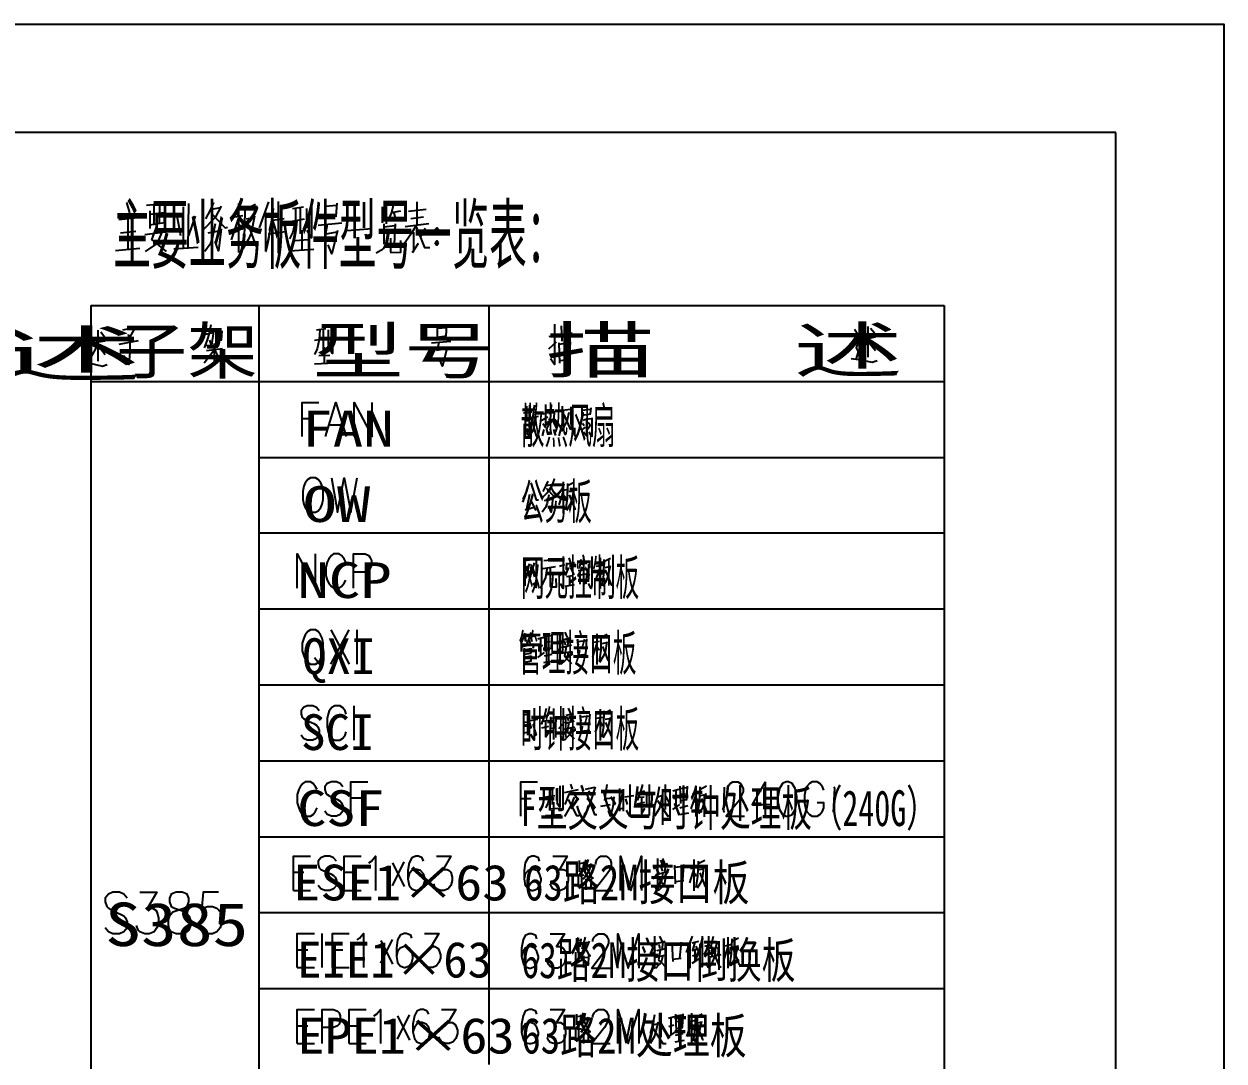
# Model space of a CAD drawing. Header units: metres. Extents: x 17 to 1264, y 17 to 859.
# Drawn here: x 893.6 to 1207.4, y 587.7 to 858.8 of the extents above; entities that cross this region are included whole.
import ezdxf

# ---------------------------------------------------------------- set-up
doc = ezdxf.new("R2010")
doc.units = ezdxf.units.M
for name, color, linetype in [('LINES', 7, 'Continuous'), ('POLYLINES', 4, 'Continuous'), ('RECTS', 7, 'Continuous'), ('TEXTS', 3, 'Continuous')]:
    doc.layers.add(name, color=color, linetype=linetype)

msp = doc.modelspace()

# ---------------------------------------------------------------- linework, layer by layer
at = {"layer": 'LINES'}
for p, q in [((1179.138, 830.448), (87.762, 830.448)), ((1179.138, 830.448), (87.762, 830.448)), ((1179.138, 45.216), (1179.138, 830.448)), ((1179.138, 45.216), (1179.138, 830.448)), ((920.442, 812.16), (921.162, 809.424)), ((925.626, 811.44), (930.954, 812.016)), ((926.49, 810), (926.49, 805.392)), ((927.642, 806.544), (927.642, 811.584)), ((929.082, 811.728), (928.938, 806.688)), ((930.378, 810.144), (930.234, 806.832)), ((935.274, 811.008), (935.274, 800.352)), ((936.57, 800.496), (936.714, 811.872)), ((942.618, 810.432), (945.066, 810.864)), ((949.674, 811.872), (949.674, 799.056)), ((951.402, 810.288), (954.138, 811.728)), ((957.594, 812.304), (955.146, 805.536)), ((960.042, 812.448), (960.042, 798.912)), ((963.786, 810.576), (966.666, 811.008)), ((965.802, 810.864), (965.802, 803.952)), ((967.53, 810.576), (967.53, 805.536)), ((972.426, 812.304), (972.426, 807.696)), ((972.426, 811.152), (975.306, 811.44)), ((975.45, 812.016), (975.162, 808.56)), ((987.258, 811.008), (987.258, 806.832)), ((988.41, 806.544), (988.41, 811.728)), ((989.706, 809.568), (992.154, 810)), ((990.282, 809.712), (990.858, 807.552)), ((994.17, 809.856), (998.778, 810.432)), ((996.33, 812.304), (996.33, 806.256)), ((918.426, 807.696), (923.322, 808.272)), ((920.874, 799.92), (920.874, 807.984)), ((926.49, 809.136), (930.378, 809.568)), ((930.378, 806.832), (926.49, 806.256)), ((933.69, 808.272), (934.554, 803.52)), ((936.714, 803.52), (938.442, 808.56)), ((949.674, 808.128), (947.802, 802.368)), ((950.826, 808.704), (948.234, 808.272)), ((949.674, 806.688), (950.826, 805.104)), ((951.834, 807.84), (953.706, 808.272)), ((956.73, 809.568), (956.73, 799.344)), ((958.602, 807.552), (961.626, 807.984)), ((962.922, 807.12), (966.954, 807.84)), ((970.554, 806.256), (976.746, 806.832)), ((975.45, 808.56), (972.426, 808.272)), ((987.69, 806.544), (987.69, 801.216)), ((990.714, 806.544), (990.426, 801.216)), ((999.498, 806.544), (993.306, 805.824)), ((994.746, 807.984), (998.058, 808.416)), ((922.89, 804.528), (918.858, 804.096)), ((925.194, 803.808), (931.818, 804.672)), ((928.362, 806.112), (926.922, 802.368)), ((929.658, 804.384), (928.362, 801.36)), ((941.754, 804.24), (945.066, 804.816)), ((957.45, 803.952), (962.058, 804.528)), ((966.234, 804.96), (966.234, 799.776)), ((975.45, 804.384), (972.138, 803.808)), ((972.858, 806.4), (972.426, 803.952)), ((978.042, 804.816), (984.666, 805.392)), ((987.69, 805.824), (990.57, 806.112)), ((988.266, 801.216), (989.13, 804.528)), ((995.466, 804.384), (995.466, 799.344)), ((998.49, 805.392), (997.338, 803.232)), ((1001.514, 804.96), (1001.514, 805.104)), ((1001.514, 804.96), (1001.514, 804.816)), ((928.218, 801.36), (925.338, 799.344)), ((926.922, 802.512), (930.81, 799.344)), ((932.826, 800.064), (939.162, 800.496)), ((964.506, 802.224), (967.962, 802.512)), ((988.266, 801.36), (987.546, 800.064)), ((995.178, 799.056), (996.762, 801.504)), ((1001.514, 801.504), (1001.514, 801.792)), ((1001.514, 801.504), (1001.514, 801.36)), ((917.562, 799.632), (923.898, 800.208)), ((963.066, 799.488), (969.402, 799.92)), ((987.546, 799.92), (985.674, 798.912)), ((911.082, 785.232), (932.538, 785.232)), ((911.082, 785.232), (911.082, 469.728)), ((932.538, 785.232), (1021.242, 785.232)), ((955.002, 785.232), (955.002, 765.36)), ((955.002, 785.232), (955.002, 469.728)), ((1015.194, 785.232), (1015.194, 765.36)), ((1021.242, 785.232), (1134.282, 785.232)), ((1134.282, 785.232), (1134.282, 469.728)), ((912.954, 778.752), (912.954, 770.688)), ((913.674, 778.32), (914.682, 777.024)), ((919.434, 778.896), (922.602, 779.472)), ((922.746, 779.616), (921.162, 776.88)), ((942.474, 780.192), (942.042, 777.888)), ((943.77, 778.752), (943.77, 775.296)), ((945.354, 778.608), (945.21, 776.16)), ((970.122, 778.896), (972.57, 779.184)), ((971.85, 779.04), (971.85, 773.568)), ((973.146, 778.896), (973.146, 774.864)), ((1001.658, 780.192), (1001.658, 776.448)), ((1001.658, 779.328), (1004.106, 779.472)), ((1004.106, 780.048), (1003.962, 777.168)), ((1034.346, 775.872), (1034.202, 779.904)), ((1035.93, 780.336), (1035.354, 775.728)), ((1110.81, 779.04), (1111.674, 777.744)), ((1114.266, 779.76), (1114.266, 771.696)), ((1114.986, 779.328), (1115.994, 778.032)), ((909.498, 778.032), (910.362, 776.736)), ((911.37, 775.44), (914.826, 776.016)), ((923.466, 776.016), (918.426, 775.008)), ((941.034, 777.744), (943.194, 778.176)), ((943.338, 775.296), (943.338, 769.68)), ((943.77, 778.032), (945.21, 778.176)), ((945.354, 776.16), (943.77, 775.872)), ((969.546, 776.16), (972.714, 776.592)), ((1000.218, 775.44), (1005.258, 775.872)), ((1004.106, 777.168), (1001.658, 776.88)), ((1002.09, 775.584), (1001.658, 773.568)), ((1032.906, 777.456), (1030.89, 777.024)), ((1030.89, 773.856), (1032.906, 775.728)), ((1033.338, 777.456), (1036.938, 778.032)), ((1036.506, 775.584), (1033.482, 775.008)), ((1033.482, 775.44), (1033.626, 770.112)), ((1034.922, 775.152), (1034.922, 771.12)), ((1036.218, 769.968), (1036.506, 775.728)), ((1109.946, 775.296), (1111.674, 775.728)), ((1114.266, 776.016), (1112.25, 772.416)), ((1112.682, 776.304), (1116.282, 777.024)), ((1114.266, 775.872), (1116.282, 773.424)), ((908.634, 774.288), (910.362, 774.72)), ((912.954, 775.008), (910.938, 771.408)), ((912.954, 774.864), (914.826, 772.416)), ((943.338, 773.568), (940.746, 770.112)), ((941.322, 773.424), (945.498, 774)), ((970.698, 772.128), (973.578, 772.272)), ((972.138, 774.288), (972.138, 770.256)), ((1004.106, 773.856), (1001.514, 773.424)), ((1033.482, 772.848), (1036.362, 773.28)), ((914.106, 769.392), (915.402, 769.824)), ((969.546, 769.968), (974.73, 770.256)), ((1033.626, 770.832), (1036.218, 771.12)), ((1115.418, 770.4), (1116.714, 770.832)), ((911.082, 765.36), (932.538, 765.36)), ((911.082, 765.36), (932.538, 765.36)), ((911.082, 765.36), (932.538, 765.36)), ((932.538, 765.36), (1021.242, 765.36)), ((932.538, 765.36), (1021.242, 765.36)), ((932.538, 765.36), (1021.242, 765.36)), ((932.538, 765.36), (1021.242, 765.36)), ((932.538, 765.36), (1021.242, 765.36)), ((932.538, 765.36), (1021.242, 765.36)), ((932.538, 765.36), (1021.242, 765.36)), ((955.002, 765.36), (955.002, 765.36)), ((955.002, 765.36), (955.002, 725.76)), ((955.002, 765.36), (955.002, 745.488)), ((1015.194, 765.36), (1015.194, 765.36)), ((1015.194, 765.36), (1015.194, 725.76)), ((1015.194, 765.36), (1015.194, 745.488)), ((1021.242, 765.36), (1134.282, 765.36)), ((1021.242, 765.36), (1134.282, 765.36)), ((1021.242, 765.36), (1134.282, 765.36)), ((1021.242, 765.36), (1134.282, 765.36)), ((1021.242, 765.36), (1134.282, 765.36)), ((1021.242, 765.36), (1134.282, 765.36)), ((1021.242, 765.36), (1134.282, 765.36)), ((1024.266, 757.152), (1026.426, 757.44)), ((1024.986, 758.88), (1024.986, 756)), ((1025.85, 759.168), (1025.706, 756)), ((1029.306, 756.864), (1030.746, 757.296)), ((1030.89, 757.008), (1032.33, 757.296)), ((1034.346, 757.872), (1036.65, 758.16)), ((1034.778, 756.72), (1036.506, 752.688)), ((1039.53, 757.872), (1041.834, 758.16)), ((1039.53, 756.576), (1041.834, 756.864)), ((1040.538, 759.168), (1040.826, 758.448)), ((1041.834, 758.448), (1041.69, 756.864)), ((966.378, 755.712), (969.114, 755.712)), ((973.434, 753.984), (976.89, 753.984)), ((1023.978, 755.712), (1026.426, 756)), ((1024.698, 755.568), (1024.698, 751.104)), ((1024.698, 754.992), (1025.706, 755.28)), ((1024.698, 753.984), (1025.418, 753.984)), ((1026.57, 756), (1028.154, 756.288)), ((1028.874, 755.136), (1030.602, 756.144)), ((1030.89, 755.712), (1031.61, 754.56)), ((1040.394, 753.408), (1039.242, 752.544)), ((1039.674, 754.416), (1040.106, 753.84)), ((1039.818, 755.28), (1040.682, 755.568)), ((1041.834, 753.984), (1040.97, 752.832)), ((1041.114, 755.568), (1042.122, 755.712)), ((1041.114, 754.704), (1041.546, 754.128)), ((1024.698, 752.832), (1025.418, 752.976)), ((1029.594, 752.832), (1029.162, 751.104)), ((1030.17, 753.12), (1030.602, 751.536)), ((1031.178, 752.976), (1031.466, 751.536)), ((1032.042, 752.832), (1032.618, 751.248)), ((955.002, 745.488), (1021.242, 745.488)), ((1021.242, 745.488), (1134.282, 745.488)), ((1030.17, 738.144), (1031.754, 738.432)), ((1034.634, 739.152), (1034.634, 730.944)), ((1035.786, 738.144), (1037.514, 739.008)), ((1025.85, 735.84), (1024.986, 731.952)), ((1029.738, 734.256), (1031.754, 734.688)), ((1034.634, 736.704), (1033.482, 733.104)), ((1035.498, 736.992), (1033.77, 736.704)), ((1034.634, 735.84), (1035.354, 734.832)), ((1036.074, 736.56), (1037.226, 736.704)), ((1024.698, 731.808), (1027.002, 732.528)), ((1026.282, 733.968), (1027.434, 731.664)), ((955.002, 725.76), (1021.242, 725.76)), ((955.002, 725.76), (955.002, 705.888)), ((1015.194, 725.76), (1015.194, 705.888)), ((1021.242, 725.76), (1134.282, 725.76)), ((1024.554, 719.28), (1024.554, 711.936)), ((1024.554, 718.56), (1027.578, 718.992)), ((1029.594, 718.56), (1032.042, 718.848)), ((1036.074, 719.28), (1036.506, 717.984)), ((1039.242, 718.848), (1038.81, 716.4)), ((1039.962, 719.568), (1039.962, 711.504)), ((1044.282, 719.28), (1044.282, 711.216)), ((1045.29, 718.272), (1047.018, 719.136)), ((1025.706, 717.696), (1024.842, 713.808)), ((1024.986, 717.12), (1025.85, 714.816)), ((1027.002, 717.984), (1025.706, 713.52)), ((1026.282, 717.12), (1027.146, 714.24)), ((1028.73, 716.4), (1032.618, 716.976)), ((1033.482, 714.384), (1035.066, 715.968)), ((1035.066, 717.408), (1033.626, 716.976)), ((1035.498, 717.984), (1035.354, 716.112)), ((1037.514, 717.984), (1035.498, 717.552)), ((1036.506, 716.688), (1037.37, 714.816)), ((1037.082, 716.544), (1037.514, 718.128)), ((1038.522, 715.968), (1041.114, 716.4)), ((1039.098, 717.552), (1040.826, 717.84)), ((1041.258, 717.552), (1041.258, 713.664)), ((1044.282, 716.832), (1042.986, 713.232)), ((1045.002, 717.264), (1043.274, 716.976)), ((1044.282, 715.968), (1044.858, 714.96)), ((1045.578, 716.688), (1046.73, 716.976)), ((1035.498, 714.384), (1037.082, 714.672)), ((1036.362, 711.936), (1036.362, 714.528)), ((1038.954, 715.392), (1038.954, 712.368)), ((1038.954, 714.816), (1040.682, 715.104)), ((1040.538, 712.368), (1040.106, 713.376)), ((1040.826, 715.392), (1040.538, 712.512)), ((1037.514, 712.224), (1035.066, 711.792)), ((955.002, 705.888), (1021.242, 705.888)), ((955.002, 705.888), (955.002, 686.016)), ((1015.194, 705.888), (1015.194, 686.016)), ((1015.194, 705.888), (1015.194, 686.016)), ((1021.242, 705.888), (1134.282, 705.888)), ((973.866, 691.488), (978.618, 700.416)), ((973.866, 700.416), (978.618, 691.488)), ((980.778, 691.488), (980.778, 700.416)), ((1035.066, 699.84), (1035.642, 698.4)), ((1024.698, 699.552), (1023.546, 696.816)), ((1024.266, 698.544), (1025.562, 698.832)), ((1024.842, 697.248), (1024.554, 698.544)), ((1025.13, 697.392), (1025.274, 696.384)), ((1026.138, 699.696), (1025.274, 697.104)), ((1025.85, 698.544), (1027.002, 698.832)), ((1026.138, 698.544), (1026.426, 697.392)), ((1027.002, 696.816), (1026.714, 695.664)), ((1028.01, 698.112), (1029.45, 698.544)), ((1028.73, 693.792), (1028.73, 698.256)), ((1029.738, 699.12), (1029.882, 694.8)), ((1029.882, 698.688), (1031.466, 698.976)), ((1030.17, 697.248), (1031.178, 697.392)), ((1030.746, 698.832), (1030.746, 692.208)), ((1031.61, 699.264), (1031.466, 695.664)), ((1034.202, 697.536), (1032.762, 697.104)), ((1034.49, 697.824), (1036.65, 698.4)), ((1035.21, 696.384), (1034.922, 697.536)), ((1035.93, 698.256), (1035.786, 696.096)), ((1038.378, 697.968), (1038.522, 693.072)), ((1038.378, 697.392), (1040.682, 697.68)), ((1038.378, 697.392), (1040.682, 697.68)), ((1040.538, 694.08), (1040.826, 698.112)), ((1043.418, 696.96), (1042.266, 693.36)), ((1044.138, 697.392), (1042.554, 697.104)), ((1043.418, 699.408), (1043.418, 691.344)), ((1044.426, 698.4), (1046.154, 699.264)), ((1044.714, 696.816), (1046.01, 697.104)), ((1023.834, 696.672), (1023.69, 694.8)), ((1023.834, 696.096), (1026.858, 696.672)), ((1024.41, 695.664), (1024.41, 691.344)), ((1024.41, 695.232), (1026.282, 695.52)), ((1024.41, 694.08), (1026.282, 694.368)), ((1026.282, 695.664), (1026.138, 694.368)), ((1026.282, 693.648), (1026.138, 692.208)), ((1028.01, 693.216), (1029.738, 694.512)), ((1028.154, 695.952), (1029.306, 696.384)), ((1029.738, 693.648), (1031.754, 694.08)), ((1029.882, 695.376), (1031.61, 695.664)), ((1032.762, 694.512), (1034.202, 696.096)), ((1034.058, 694.368), (1036.938, 694.8)), ((1036.794, 696.384), (1034.49, 695.808)), ((1035.354, 695.952), (1034.922, 693.504)), ((1035.93, 694.656), (1035.642, 692.928)), ((1038.522, 693.792), (1040.682, 694.08)), ((1043.418, 696.096), (1044.138, 695.088)), ((969.546, 693.216), (971.562, 690.624)), ((1026.282, 693.504), (1024.41, 693.216)), ((1026.282, 692.208), (1024.41, 691.92)), ((1029.594, 691.92), (1032.042, 692.352)), ((1035.498, 692.928), (1034.922, 693.504)), ((1035.498, 692.928), (1036.794, 691.632)), ((955.002, 686.016), (1021.242, 686.016)), ((955.002, 686.016), (1021.242, 686.016)), ((955.002, 686.016), (955.002, 666.144)), ((1015.194, 686.016), (1015.194, 666.144)), ((1021.242, 686.016), (1134.282, 686.016)), ((1021.242, 686.016), (1134.282, 686.016)), ((979.914, 671.616), (979.914, 680.544)), ((1024.266, 678.816), (1024.266, 672.912)), ((1024.266, 678.24), (1025.274, 678.384)), ((1025.274, 678.672), (1025.274, 672.912)), ((1029.738, 677.952), (1030.89, 678.24)), ((1032.042, 679.824), (1032.042, 671.76)), ((1035.354, 678.096), (1037.37, 678.528)), ((1035.93, 679.968), (1036.506, 678.528)), ((1036.794, 678.384), (1036.506, 676.368)), ((1039.098, 678.24), (1039.242, 673.344)), ((1039.098, 677.664), (1041.546, 677.952)), ((1039.242, 677.664), (1041.546, 677.952)), ((1041.258, 674.208), (1041.69, 678.384)), ((1044.282, 679.68), (1044.282, 671.472)), ((1045.29, 678.528), (1047.018, 679.536)), ((1024.266, 676.224), (1024.986, 676.368)), ((1025.562, 676.656), (1028.01, 677.088)), ((1025.85, 676.08), (1026.282, 674.64)), ((1029.018, 674.784), (1030.89, 675.216)), ((1029.306, 676.512), (1030.746, 676.8)), ((1030.026, 676.656), (1030.026, 672.336)), ((1031.322, 677.664), (1031.322, 674.352)), ((1032.906, 677.52), (1031.322, 677.088)), ((1031.322, 674.64), (1032.906, 674.928)), ((1032.618, 674.928), (1032.906, 677.808)), ((1033.482, 674.64), (1035.066, 676.368)), ((1035.066, 677.808), (1033.626, 677.232)), ((1034.922, 674.496), (1037.658, 675.072)), ((1037.514, 676.512), (1035.21, 675.936)), ((1036.074, 676.224), (1035.642, 673.632)), ((1036.074, 676.656), (1035.786, 677.808)), ((1036.794, 674.928), (1036.362, 673.056)), ((1044.282, 677.232), (1042.986, 673.632)), ((1045.002, 677.52), (1043.274, 677.232)), ((1044.282, 676.368), (1044.858, 675.36)), ((1045.578, 677.088), (1046.73, 677.232)), ((1024.266, 673.488), (1025.274, 673.632)), ((1030.026, 672.336), (1030.89, 673.632)), ((1036.362, 673.2), (1035.642, 673.632)), ((1036.362, 673.2), (1037.514, 671.904)), ((1039.242, 673.92), (1041.546, 674.208)), ((955.002, 666.144), (1021.242, 666.144)), ((955.002, 666.144), (955.002, 646.272)), ((1015.194, 666.144), (1015.194, 646.272)), ((1021.242, 666.144), (1134.282, 666.144)), ((1030.458, 658.944), (1032.33, 659.232)), ((1031.754, 659.088), (1031.754, 654.768)), ((1036.506, 660.096), (1036.938, 658.8)), ((1042.842, 659.232), (1040.394, 658.656)), ((1046.01, 659.952), (1045.434, 655.776)), ((1057.098, 659.952), (1057.098, 651.888)), ((1061.274, 659.952), (1061.274, 653.472)), ((1065.162, 659.52), (1065.306, 655.056)), ((1065.162, 658.944), (1066.89, 659.232)), ((1066.026, 659.088), (1066.026, 652.608)), ((1067.034, 659.52), (1066.89, 656.064)), ((1069.338, 659.664), (1069.338, 651.6)), ((1070.346, 658.656), (1072.074, 659.664)), ((1087.482, 660.672), (1087.482, 651.744)), ((979.05, 656.496), (981.786, 656.496)), ((1023.546, 656.352), (1026.282, 656.352)), ((1030.026, 656.784), (1032.474, 657.072)), ((1032.906, 658.944), (1032.906, 655.776)), ((1034.922, 657.936), (1038.666, 658.656)), ((1036.218, 657.648), (1035.066, 654.768)), ((1037.37, 657.648), (1038.522, 655.92)), ((1041.258, 658.368), (1041.978, 657.072)), ((1045.578, 656.352), (1047.882, 656.496)), ((1045.866, 658.08), (1048.17, 658.512)), ((1049.322, 658.944), (1049.322, 653.04)), ((1049.322, 658.368), (1050.33, 658.512)), ((1049.322, 656.352), (1050.042, 656.496)), ((1050.33, 658.8), (1050.33, 653.04)), ((1050.762, 656.784), (1053.066, 657.072)), ((1050.906, 656.208), (1051.338, 654.768)), ((1054.362, 656.64), (1055.802, 656.784)), ((1054.794, 658.08), (1055.946, 658.368)), ((1055.082, 656.784), (1055.082, 652.464)), ((1056.378, 657.792), (1056.378, 654.48)), ((1057.962, 657.648), (1056.378, 657.216)), ((1057.818, 655.056), (1057.962, 657.936)), ((1059.258, 656.784), (1060.41, 657.072)), ((1061.418, 656.928), (1062.426, 655.056)), ((1063.29, 658.368), (1064.874, 658.8)), ((1063.434, 656.352), (1064.73, 656.64)), ((1064.154, 654.048), (1064.154, 658.656)), ((1065.306, 655.776), (1067.034, 656.064)), ((1065.45, 657.504), (1066.602, 657.648)), ((1069.338, 657.36), (1068.042, 653.616)), ((1070.058, 657.648), (1068.33, 657.36)), ((1069.338, 656.496), (1069.914, 655.488)), ((1070.634, 657.072), (1071.786, 657.36)), ((1031.034, 653.616), (1033.194, 653.76)), ((1032.042, 655.344), (1032.042, 652.032)), ((1044.426, 654.336), (1047.018, 654.768)), ((1049.322, 653.616), (1050.33, 653.76)), ((1054.074, 654.912), (1055.946, 655.344)), ((1055.082, 652.32), (1055.946, 653.76)), ((1056.378, 654.768), (1057.962, 655.056)), ((1059.69, 653.616), (1058.538, 651.744)), ((1063.29, 653.472), (1065.162, 654.768)), ((1065.162, 653.904), (1067.178, 654.48)), ((1030.026, 651.888), (1034.058, 652.176)), ((1065.018, 652.176), (1067.466, 652.608)), ((955.002, 646.272), (1021.242, 646.272)), ((955.002, 646.272), (1021.242, 646.272)), ((955.002, 646.272), (955.002, 626.544)), ((1015.194, 646.272), (1015.194, 626.544)), ((1021.242, 646.272), (1134.282, 646.272)), ((1021.242, 646.272), (1134.282, 646.272)), ((1041.114, 640.368), (1040.106, 637.2)), ((1060.554, 640.656), (1061.13, 639.36)), ((1068.762, 640.368), (1068.762, 632.16)), ((1069.914, 639.36), (1071.642, 640.224)), ((989.994, 633.456), (993.018, 639.792)), ((989.994, 639.504), (993.018, 633.312)), ((1038.81, 640.08), (1038.81, 637.2)), ((1038.81, 639.36), (1039.818, 639.504)), ((1039.962, 638.064), (1038.81, 637.92)), ((1039.386, 637.92), (1039.386, 633.888)), ((1039.962, 639.792), (1039.818, 638.064)), ((1041.258, 637.2), (1039.818, 635.184)), ((1040.682, 638.784), (1041.834, 639.072)), ((1041.978, 639.36), (1041.258, 637.2)), ((1059.546, 638.496), (1058.25, 637.92)), ((1059.834, 638.784), (1061.994, 639.36)), ((1062.138, 637.2), (1059.834, 636.624)), ((1060.698, 637.344), (1060.266, 638.496)), ((1061.418, 639.072), (1061.13, 637.056)), ((1063.722, 638.928), (1063.866, 634.032)), ((1063.722, 638.352), (1066.17, 638.64)), ((1063.866, 638.352), (1066.17, 638.64)), ((1065.882, 634.896), (1066.17, 639.072)), ((1068.762, 637.92), (1067.61, 634.32)), ((1069.626, 638.208), (1067.898, 637.92)), ((1070.202, 637.776), (1071.354, 637.92)), ((964.074, 637.056), (966.81, 637.056)), ((977.322, 637.056), (980.058, 637.056)), ((1038.378, 633.312), (1040.106, 634.32)), ((1038.666, 633.456), (1038.666, 636.48)), ((1039.386, 636.192), (1040.106, 636.336)), ((1040.538, 635.328), (1040.538, 632.448)), ((1040.538, 635.04), (1041.834, 635.184)), ((1041.978, 635.328), (1041.834, 633.024)), ((1058.106, 635.328), (1059.546, 637.056)), ((1059.546, 635.184), (1062.282, 635.76)), ((1060.698, 636.912), (1060.266, 634.32)), ((1060.986, 633.888), (1060.266, 634.32)), ((1061.418, 635.616), (1060.986, 633.744)), ((1063.866, 634.608), (1066.17, 634.896)), ((1068.762, 637.056), (1069.482, 636.048)), ((964.074, 632.304), (968.538, 632.304)), ((977.322, 632.304), (981.786, 632.304)), ((1041.978, 633.024), (1040.538, 632.88)), ((1060.986, 633.888), (1062.138, 632.592)), ((955.002, 626.544), (1021.242, 626.544)), ((955.002, 626.544), (955.002, 606.672)), ((1015.194, 626.544), (1015.194, 606.672)), ((1021.242, 626.544), (1134.282, 626.544)), ((971.562, 612.144), (971.562, 621.072)), ((986.97, 613.296), (989.994, 619.488)), ((986.97, 619.2), (989.994, 613.008)), ((1038.09, 619.776), (1038.09, 617.04)), ((1038.09, 619.056), (1039.242, 619.344)), ((1039.242, 619.632), (1039.098, 617.76)), ((1040.394, 620.064), (1039.53, 616.896)), ((1039.962, 618.624), (1041.114, 618.768)), ((1041.402, 619.056), (1040.538, 616.896)), ((1059.258, 618.48), (1061.274, 619.056)), ((1059.834, 620.352), (1060.41, 619.056)), ((1060.698, 618.768), (1060.41, 616.752)), ((1063.002, 618.624), (1063.29, 613.728)), ((1063.002, 618.048), (1065.45, 618.336)), ((1063.146, 618.048), (1065.45, 618.336)), ((1065.162, 614.592), (1065.594, 618.768)), ((1068.33, 620.352), (1066.746, 616.032)), ((1067.754, 618.624), (1067.754, 612)), ((1068.33, 618.624), (1070.058, 619.056)), ((1070.346, 618.336), (1070.346, 614.88)), ((1073.802, 620.208), (1073.082, 616.896)), ((1073.514, 618.624), (1074.954, 618.912)), ((1074.954, 619.056), (1074.378, 617.184)), ((1077.69, 620.064), (1077.69, 612)), ((1078.698, 619.056), (1080.426, 619.92)), ((965.082, 616.752), (967.818, 616.752)), ((974.298, 616.752), (977.034, 616.752)), ((1037.946, 613.152), (1037.946, 616.176)), ((1039.242, 617.76), (1038.09, 617.616)), ((1038.666, 617.76), (1038.666, 613.584)), ((1038.666, 615.888), (1039.53, 616.032)), ((1040.538, 617.04), (1039.242, 614.88)), ((1039.962, 615.168), (1039.962, 612.144)), ((1041.258, 615.168), (1041.114, 612.72)), ((1057.386, 615.168), (1058.97, 616.752)), ((1058.97, 618.192), (1057.53, 617.76)), ((1058.826, 614.88), (1061.562, 615.456)), ((1061.418, 617.04), (1059.114, 616.464)), ((1059.978, 616.608), (1059.546, 614.16)), ((1059.978, 617.04), (1059.69, 618.192)), ((1060.698, 615.312), (1060.266, 613.584)), ((1068.474, 615.168), (1069.626, 615.6)), ((1069.05, 616.752), (1069.05, 613.872)), ((1069.338, 617.76), (1069.77, 616.608)), ((1071.642, 617.76), (1073.082, 618.048)), ((1073.082, 616.608), (1071.642, 614.88)), ((1075.818, 615.456), (1072.938, 614.88)), ((1075.242, 617.328), (1073.514, 617.04)), ((1073.514, 617.184), (1073.514, 615.024)), ((1075.242, 617.616), (1075.098, 615.312)), ((1077.69, 617.616), (1076.538, 614.016)), ((1078.41, 618.048), (1076.826, 617.76)), ((1077.69, 616.752), (1078.266, 615.744)), ((1078.986, 617.472), (1080.138, 617.76)), ((965.082, 612.144), (969.546, 612.144)), ((974.298, 612.144), (978.618, 612.144)), ((1037.658, 613.008), (1039.53, 614.16)), ((1039.962, 614.736), (1041.114, 614.88)), ((1041.258, 612.72), (1039.962, 612.576)), ((1060.266, 613.584), (1059.546, 614.16)), ((1060.266, 613.584), (1061.418, 612.288)), ((1063.29, 614.304), (1065.45, 614.592)), ((1068.33, 613.296), (1070.058, 614.448)), ((955.002, 606.672), (1021.242, 606.672)), ((955.002, 606.672), (1021.242, 606.672)), ((955.002, 606.672), (955.002, 586.8)), ((1015.194, 606.672), (1015.194, 586.8)), ((1021.242, 606.672), (1134.282, 606.672)), ((1021.242, 606.672), (1134.282, 606.672)), ((991.29, 593.424), (994.458, 599.76)), ((991.29, 599.472), (994.458, 593.136)), ((1038.09, 599.904), (1038.09, 597.168)), ((1038.09, 599.328), (1039.242, 599.472)), ((1039.242, 599.76), (1039.098, 598.032)), ((1040.394, 600.192), (1039.53, 597.024)), ((1060.122, 600.336), (1060.122, 594)), ((1064.01, 599.904), (1064.154, 595.584)), ((1064.01, 599.472), (1065.738, 599.76)), ((1064.874, 599.616), (1064.874, 592.992)), ((1065.882, 600.048), (1065.738, 596.448)), ((1068.186, 600.192), (1068.186, 592.128)), ((1069.194, 599.184), (1070.922, 600.048)), ((965.082, 596.88), (967.818, 596.88)), ((978.618, 596.88), (981.354, 596.88)), ((1037.946, 593.28), (1037.946, 596.448)), ((1039.242, 598.032), (1038.09, 597.744)), ((1038.666, 597.888), (1038.666, 593.856)), ((1040.538, 597.168), (1039.242, 595.152)), ((1039.962, 598.752), (1041.114, 599.04)), ((1041.402, 599.184), (1040.538, 597.024)), ((1058.106, 597.168), (1059.258, 597.456)), ((1060.266, 597.456), (1061.274, 595.584)), ((1062.138, 598.896), (1063.722, 599.328)), ((1062.282, 596.736), (1063.578, 597.168)), ((1062.858, 594.576), (1062.858, 599.04)), ((1064.154, 596.16), (1065.882, 596.448)), ((1064.298, 598.032), (1065.45, 598.176)), ((1068.186, 597.744), (1066.89, 594.144)), ((1068.906, 598.176), (1067.178, 597.888)), ((1068.186, 596.88), (1068.762, 595.872)), ((1069.482, 597.6), (1070.634, 597.888)), ((1037.658, 593.136), (1039.53, 594.288)), ((1038.666, 596.016), (1039.53, 596.16)), ((1039.962, 595.296), (1039.962, 592.272)), ((1039.962, 594.864), (1041.114, 595.152)), ((1041.258, 595.296), (1041.114, 592.992)), ((1058.394, 594), (1057.386, 592.272)), ((1062.138, 594), (1064.01, 595.296)), ((1063.866, 592.704), (1066.314, 593.136)), ((1064.01, 594.432), (1066.026, 594.864)), ((965.082, 592.272), (969.546, 592.272)), ((978.618, 592.272), (983.082, 592.272)), ((1041.258, 592.992), (1039.962, 592.704))]:
    msp.add_line(p, q, dxfattribs=at)
at = {"layer": 'POLYLINES'}
for points in [[(945.21, 811.152), (943.626, 808.272), (940.314, 804.816)], [(943.194, 812.16), (942.33, 810.144), (941.034, 807.84)], [(951.402, 811.296), (951.258, 804.96), (950.538, 800.352)], [(958.746, 810.576), (958.458, 807.552), (957.738, 804.816)], [(964.65, 810.576), (964.65, 807.552), (963.93, 804.384), (963.066, 802.656)], [(968.826, 811.872), (968.826, 802.944), (967.674, 804.816)], [(990.282, 811.728), (989.706, 809.568), (988.842, 807.552)], [(943.626, 806.544), (942.906, 803.088), (942.33, 801.216), (940.89, 799.344)], [(942.618, 809.28), (946.218, 805.536), (946.794, 805.68)], [(953.85, 808.56), (952.986, 804.096), (952.266, 802.368), (950.826, 800.064)], [(952.122, 806.544), (954.282, 800.784), (954.714, 800.784)], [(945.21, 805.248), (944.49, 799.488), (943.626, 801.936)], [(975.594, 804.816), (974.154, 798.768), (973.146, 801.072)], [(996.186, 806.112), (994.89, 803.952), (992.874, 801.072)], [(996.186, 805.824), (998.346, 800.352), (999.786, 800.352)], [(1002.022, 804.97), (1001.55, 805.561), (1001.078, 804.97)], [(1001.078, 804.97), (1001.55, 804.38), (1002.022, 804.97)], [(1001.904, 804.97), (1001.55, 805.413), (1001.196, 804.97)], [(1001.196, 804.97), (1001.55, 804.527), (1001.904, 804.97)], [(1001.786, 804.97), (1001.55, 805.265), (1001.314, 804.97)], [(1001.314, 804.97), (1001.55, 804.675), (1001.786, 804.97)], [(989.418, 802.8), (989.418, 799.488), (989.562, 799.056), (992.154, 799.2), (992.154, 802.224)], [(1002.022, 801.575), (1001.55, 802.165), (1001.078, 801.575)], [(1001.078, 801.575), (1001.55, 800.984), (1002.022, 801.575)], [(1001.904, 801.575), (1001.55, 802.017), (1001.196, 801.575)], [(1001.196, 801.575), (1001.55, 801.132), (1001.904, 801.575)], [(1001.786, 801.575), (1001.55, 801.87), (1001.314, 801.575)], [(1001.314, 801.575), (1001.55, 801.279), (1001.786, 801.575)], [(943.194, 778.464), (942.618, 774.864), (942.186, 776.16)], [(970.986, 778.896), (970.842, 776.304), (970.266, 773.856), (969.546, 772.416)], [(974.298, 779.904), (974.298, 772.704), (973.29, 774.288)], [(1032.33, 780.336), (1032.33, 769.824), (1031.322, 771.264)], [(920.874, 777.744), (921.306, 775.584), (921.306, 772.992), (921.018, 769.824), (919.722, 772.128)], [(942.042, 777.888), (941.466, 776.016), (940.746, 774.144)], [(1111.818, 776.016), (1111.242, 774.144), (1111.674, 773.28), (1111.674, 772.848), (1111.242, 771.408)], [(910.506, 775.008), (909.93, 773.136), (910.218, 772.272), (910.218, 771.84), (909.93, 770.4)], [(943.482, 773.568), (945.066, 770.4), (945.786, 770.4)], [(1004.25, 774.288), (1003.098, 769.392), (1002.234, 771.264)], [(908.634, 770.4), (910.506, 770.256), (914.106, 769.392)], [(1109.946, 771.408), (1111.818, 771.12), (1115.418, 770.4)], [(966.378, 750.96), (966.378, 759.888), (970.698, 759.888)], [(972.426, 750.96), (975.162, 759.888), (977.898, 750.96)], [(979.914, 750.96), (979.914, 759.888), (984.666, 750.96), (984.666, 759.888)], [(1027.002, 759.168), (1026.858, 757.296), (1026.426, 754.992), (1025.994, 753.84)], [(1030.026, 759.312), (1030.026, 753.984), (1029.882, 753.408), (1029.306, 754.272)], [(1031.466, 759.312), (1031.322, 756.288), (1031.034, 754.56), (1030.314, 753.12)], [(1032.33, 757.584), (1032.186, 756.288), (1032.186, 754.56)], [(1034.346, 758.88), (1034.346, 754.416), (1034.058, 753.408), (1033.482, 751.104)], [(1034.202, 752.256), (1035.642, 754.992), (1036.218, 757.296)], [(1036.65, 758.736), (1036.65, 754.416), (1036.938, 752.688), (1037.658, 751.104), (1037.658, 753.264)], [(1039.53, 758.448), (1039.53, 756.144), (1039.098, 753.984), (1038.378, 751.392)], [(1025.706, 755.424), (1025.706, 750.96), (1025.13, 751.824)], [(1027.434, 756.144), (1027.146, 753.984), (1026.57, 752.256), (1025.85, 751.104)], [(1026.426, 754.992), (1027.578, 751.104), (1028.154, 751.104)], [(1032.186, 754.56), (1032.762, 753.264), (1032.762, 754.848)], [(1040.682, 755.712), (1040.682, 751.104), (1039.962, 752.112)], [(1042.122, 755.856), (1042.122, 750.96), (1041.402, 752.112)], [(968.538, 740.16), (967.818, 739.728), (967.098, 738.864), (966.81, 738), (966.522, 736.704), (966.522, 734.544), (966.81, 733.248), (967.098, 732.384), (967.818, 731.52), (968.538, 731.232), (969.834, 731.232), (970.554, 731.52), (971.274, 732.384), (971.562, 733.248), (971.85, 734.544), (971.85, 736.704), (971.562, 738), (971.274, 738.864), (970.554, 739.728), (969.834, 740.16), (968.538, 740.16)], [(974.01, 740.16), (975.594, 731.232), (977.322, 740.16), (979.05, 731.232), (980.778, 740.16)], [(1025.274, 737.856), (1024.554, 735.408), (1023.978, 733.824)], [(1026.138, 738.864), (1027.578, 734.4), (1028.154, 734.4)], [(1031.898, 738.576), (1030.89, 736.704), (1028.874, 734.688)], [(1030.602, 739.296), (1030.026, 738), (1029.306, 736.56)], [(1035.786, 738.72), (1035.642, 734.688), (1035.21, 731.808)], [(1030.89, 735.696), (1030.458, 733.536), (1030.026, 732.384), (1029.162, 731.232)], [(1030.17, 737.424), (1032.474, 735.12), (1032.906, 735.264)], [(1031.898, 734.976), (1031.466, 731.232), (1030.89, 732.816)], [(1037.37, 736.992), (1036.794, 734.112), (1036.362, 733.104), (1035.498, 731.664)], [(1036.218, 735.696), (1037.658, 732.096), (1037.946, 732.096)], [(965.082, 711.36), (965.082, 720.288), (969.834, 711.36), (969.834, 720.288)], [(977.754, 718.128), (977.322, 718.992), (976.602, 719.856), (976.026, 720.288), (974.586, 720.288), (974.01, 719.856), (973.29, 718.992), (972.858, 718.128), (972.57, 716.832), (972.57, 714.672), (972.858, 713.376), (973.29, 712.656), (974.01, 711.792), (974.586, 711.36), (976.026, 711.36), (976.602, 711.792), (977.322, 712.656), (977.754, 713.376)], [(979.77, 711.36), (979.77, 720.288), (982.794, 720.288), (983.802, 719.856), (984.09, 719.424), (984.522, 718.56), (984.522, 717.264), (984.09, 716.4), (983.802, 715.968), (982.794, 715.536), (979.77, 715.536)], [(1027.578, 719.28), (1027.578, 711.504), (1026.858, 712.656)], [(1034.634, 719.568), (1034.634, 711.216), (1033.914, 712.512)], [(1042.122, 719.568), (1042.122, 712.08), (1041.978, 711.216), (1041.258, 712.512)], [(1045.29, 718.848), (1045.146, 714.816), (1044.714, 711.936)], [(1030.314, 716.4), (1030.026, 714.096), (1028.586, 711.216)], [(1031.178, 716.688), (1031.178, 711.936), (1031.322, 711.648), (1032.906, 711.648), (1032.762, 713.808)], [(1035.21, 714.672), (1035.93, 716.256), (1036.074, 716.688)], [(1046.874, 717.12), (1046.298, 714.384), (1045.866, 713.232), (1045.002, 711.792)], [(1045.722, 715.968), (1047.162, 712.224), (1047.45, 712.224)], [(968.538, 700.416), (967.818, 699.984), (967.098, 699.12), (966.81, 698.256), (966.378, 696.96), (966.378, 694.944), (966.81, 693.648), (967.098, 692.784), (967.818, 691.92), (968.538, 691.488), (969.834, 691.488), (970.554, 691.92), (971.13, 692.784), (971.562, 693.648), (971.85, 694.944), (971.85, 696.96), (971.562, 698.256), (971.13, 699.12), (970.554, 699.984), (969.834, 700.416), (968.538, 700.416)], [(1033.77, 699.696), (1033.77, 691.488), (1033.194, 692.64)], [(1044.426, 698.976), (1044.426, 695.088), (1043.994, 692.208)], [(1046.01, 697.248), (1045.578, 694.512), (1045.002, 693.36), (1044.138, 691.92)], [(1044.858, 696.096), (1046.298, 692.496), (1046.586, 692.496)], [(1034.058, 691.488), (1035.066, 692.352), (1035.642, 692.928)], [(970.842, 679.248), (970.122, 680.112), (969.114, 680.544), (967.674, 680.544), (966.666, 680.112), (966.09, 679.248), (966.09, 678.384), (966.378, 677.52), (966.666, 677.232), (967.386, 676.8), (969.402, 675.936), (970.122, 675.504), (970.41, 675.072), (970.842, 674.208), (970.842, 672.912), (970.122, 672.048), (969.114, 671.616), (967.674, 671.616), (966.666, 672.048), (966.09, 672.912)], [(977.898, 678.384), (977.61, 679.248), (976.89, 680.112), (976.17, 680.544), (974.874, 680.544), (974.154, 680.112), (973.434, 679.248), (973.146, 678.384), (972.858, 677.232), (972.858, 675.072), (973.146, 673.776), (973.434, 672.912), (974.154, 672.048), (974.874, 671.616), (976.17, 671.616), (976.89, 672.048), (977.61, 672.912), (977.898, 673.776)], [(1027.002, 679.968), (1027.002, 671.616), (1026.138, 673.056)], [(1030.17, 679.824), (1029.738, 677.952), (1028.874, 675.648)], [(1034.634, 679.968), (1034.634, 671.616), (1033.914, 672.768)], [(1045.29, 679.248), (1045.146, 675.216), (1044.714, 672.336)], [(1046.874, 677.52), (1046.298, 674.64), (1045.866, 673.632), (1045.002, 672.192)], [(1045.722, 676.224), (1047.162, 672.624), (1047.45, 672.624)], [(1034.922, 671.616), (1035.93, 672.624), (1036.362, 673.056)], [(970.266, 658.656), (969.834, 659.376), (969.258, 660.24), (968.538, 660.672), (967.098, 660.672), (966.522, 660.24), (965.802, 659.376), (965.514, 658.656), (965.082, 657.36), (965.082, 655.2), (965.514, 653.904), (965.802, 653.04), (966.522, 652.176), (967.098, 651.744), (968.538, 651.744), (969.258, 652.176), (969.834, 653.04), (970.266, 653.904)], [(977.034, 659.376), (976.314, 660.24), (975.306, 660.672), (974.01, 660.672), (972.858, 660.24), (972.282, 659.376), (972.282, 658.656), (972.57, 657.792), (972.858, 657.36), (973.578, 656.928), (975.594, 656.064), (976.314, 655.632), (976.602, 655.2), (977.034, 654.336), (977.034, 653.04), (976.314, 652.176), (975.306, 651.744), (974.01, 651.744), (972.858, 652.176), (972.282, 653.04)], [(979.05, 651.744), (979.05, 660.672), (983.514, 660.672)], [(1023.546, 651.744), (1023.546, 660.672), (1027.866, 660.672)], [(1033.77, 659.664), (1033.77, 654.048), (1033.05, 655.2)], [(1042.986, 659.376), (1041.69, 655.2), (1040.826, 653.04), (1040.106, 652.032)], [(1052.058, 659.952), (1052.058, 651.744), (1051.194, 653.184)], [(1055.37, 659.952), (1054.794, 658.08), (1053.93, 655.776)], [(1059.69, 659.376), (1059.258, 656.928), (1058.538, 654.48)], [(1070.346, 659.376), (1070.202, 655.344), (1069.77, 652.464)], [(1076.736, 659.265), (1076.518, 653.108), (1076.81, 652.754)], [(1077.546, 658.512), (1077.546, 658.944), (1077.978, 659.808), (1078.266, 660.24), (1078.986, 660.672), (1080.282, 660.672), (1081.002, 660.24), (1081.29, 659.808), (1081.722, 658.944), (1081.722, 658.08), (1081.29, 657.216), (1080.714, 655.92), (1077.258, 651.744), (1082.01, 651.744)], [(1087.482, 660.672), (1084.026, 654.768), (1089.21, 654.768)], [(1092.954, 660.672), (1091.946, 660.24), (1091.226, 658.944), (1090.794, 656.784), (1090.794, 655.488), (1091.226, 653.472), (1091.946, 652.176), (1092.954, 651.744), (1093.53, 651.744), (1094.538, 652.176), (1095.258, 653.472), (1095.69, 655.488), (1095.69, 656.784), (1095.258, 658.944), (1094.538, 660.24), (1093.53, 660.672), (1092.954, 660.672)], [(1102.746, 658.512), (1102.458, 659.376), (1101.738, 660.24), (1101.018, 660.672), (1099.722, 660.672), (1099.002, 660.24), (1098.282, 659.376), (1097.994, 658.512), (1097.706, 657.216), (1097.706, 655.2), (1097.994, 653.904), (1098.282, 653.04), (1099.002, 652.176), (1099.722, 651.744), (1101.018, 651.744), (1101.738, 652.176), (1102.458, 653.04), (1102.746, 653.904), (1102.746, 655.2), (1101.018, 655.2)], [(1105.33, 652.754), (1105.688, 658.901), (1105.405, 659.265)], [(1031.178, 658.944), (1031.034, 656.928), (1030.602, 655.056), (1030.026, 653.904)], [(1037.514, 656.64), (1036.65, 654.48), (1034.922, 651.6)], [(1035.93, 656.064), (1038.09, 651.888), (1038.81, 651.888)], [(1040.682, 657.648), (1042.842, 652.176), (1043.418, 652.176)], [(1047.882, 656.784), (1047.594, 654.192), (1047.018, 651.744), (1046.442, 653.184)], [(1060.554, 657.36), (1060.122, 655.2), (1059.69, 653.616)], [(1071.93, 657.648), (1071.354, 654.768), (1070.922, 653.616), (1070.058, 652.32)], [(1070.778, 656.352), (1072.218, 652.752), (1072.506, 652.752)], [(1059.258, 655.776), (1061.994, 651.744), (1062.714, 651.888)], [(964.074, 632.304), (964.074, 641.232), (968.538, 641.232)], [(975.306, 639.936), (974.586, 640.8), (973.578, 641.232), (972.282, 641.232), (971.274, 640.8), (970.554, 639.936), (970.554, 639.072), (970.842, 638.208), (971.274, 637.776), (971.85, 637.488), (973.866, 636.624), (974.586, 636.192), (975.018, 635.76), (975.306, 634.896), (975.306, 633.6), (974.586, 632.736), (973.578, 632.304), (972.282, 632.304), (971.274, 632.736), (970.554, 633.6)], [(977.322, 632.304), (977.322, 641.232), (981.786, 641.232)], [(983.802, 639.504), (984.522, 639.936), (985.53, 641.232), (985.53, 632.304)], [(998.058, 639.936), (997.77, 640.8), (996.762, 641.232), (996.042, 641.232), (995.034, 640.8), (994.314, 639.504), (994.026, 637.488), (994.026, 635.328), (994.314, 633.6), (995.034, 632.736), (996.042, 632.304), (996.33, 632.304), (997.338, 632.736), (998.058, 633.6), (998.49, 634.896), (998.49, 635.328), (998.058, 636.624), (997.338, 637.488), (996.33, 637.776), (996.042, 637.776), (995.034, 637.488), (994.314, 636.624), (994.026, 635.328)], [(1001.514, 641.232), (1005.258, 641.232), (1003.242, 637.776), (1004.25, 637.776), (1004.826, 637.488), (1005.258, 637.056), (1005.546, 635.76), (1005.546, 634.896), (1005.258, 633.6), (1004.538, 632.736), (1003.53, 632.304), (1002.522, 632.304), (1001.514, 632.736), (1001.082, 633.168), (1000.794, 634.032)], [(1028.442, 639.936), (1028.154, 640.8), (1027.146, 641.232), (1026.426, 641.232), (1025.418, 640.8), (1024.698, 639.504), (1024.41, 637.488), (1024.41, 635.328), (1024.698, 633.6), (1025.418, 632.736), (1026.426, 632.304), (1026.714, 632.304), (1027.866, 632.736), (1028.442, 633.6), (1028.874, 634.896), (1028.874, 635.328), (1028.442, 636.624), (1027.866, 637.488), (1026.714, 637.776), (1026.426, 637.776), (1025.418, 637.488), (1024.698, 636.624), (1024.41, 635.328)], [(1031.898, 641.232), (1035.642, 641.232), (1033.626, 637.776), (1034.634, 637.776), (1035.354, 637.488), (1035.642, 637.056), (1035.93, 635.76), (1035.93, 634.896), (1035.642, 633.6), (1034.922, 632.736), (1033.914, 632.304), (1032.906, 632.304), (1031.898, 632.736), (1031.61, 633.168), (1031.178, 634.032)], [(1043.13, 639.072), (1043.13, 639.504), (1043.418, 640.368), (1043.85, 640.8), (1044.426, 641.232), (1045.866, 641.232), (1046.442, 640.8), (1046.874, 640.368), (1047.162, 639.504), (1047.162, 638.64), (1046.874, 637.776), (1046.154, 636.624), (1042.698, 632.304), (1047.594, 632.304)], [(1049.61, 632.304), (1049.61, 641.232), (1052.346, 632.304), (1055.082, 641.232), (1055.082, 632.304)], [(1059.258, 640.656), (1059.258, 632.304), (1058.538, 633.456)], [(1040.538, 638.352), (1042.122, 635.616), (1042.554, 635.616)], [(1069.914, 639.936), (1069.77, 635.904), (1069.338, 633.024)], [(1071.354, 638.208), (1070.922, 635.328), (1070.49, 634.32), (1069.626, 632.88)], [(1070.346, 636.912), (1071.786, 633.312), (1072.074, 633.312)], [(920.586, 630.288), (919.722, 631.296), (918.57, 631.872), (916.842, 631.872), (915.69, 631.296), (914.826, 630.288), (914.826, 629.28), (915.258, 628.128), (915.69, 627.696), (916.41, 627.12), (918.858, 626.112), (919.722, 625.68), (920.154, 625.104), (920.586, 624.096), (920.586, 622.512), (919.722, 621.504), (918.57, 620.928), (916.842, 620.928), (915.69, 621.504), (914.826, 622.512)], [(923.898, 631.872), (928.362, 631.872), (925.914, 627.696), (927.21, 627.696), (928.074, 627.12), (928.362, 626.688), (928.794, 625.104), (928.794, 624.096), (928.362, 622.512), (927.642, 621.504), (926.346, 620.928), (925.194, 620.928), (923.898, 621.504), (923.466, 621.936), (923.034, 623.088)], [(933.402, 631.872), (932.106, 631.296), (931.674, 630.288), (931.674, 629.28), (932.106, 628.128), (932.97, 627.696), (934.554, 627.12), (935.85, 626.688), (936.714, 625.68), (937.146, 624.528), (937.146, 623.088), (936.714, 621.936), (936.282, 621.504), (934.986, 620.928), (933.402, 620.928), (932.106, 621.504), (931.674, 621.936), (931.386, 623.088), (931.386, 624.528), (931.674, 625.68), (932.538, 626.688), (933.834, 627.12), (935.418, 627.696), (936.282, 628.128), (936.714, 629.28), (936.714, 630.288), (936.282, 631.296), (934.986, 631.872), (933.402, 631.872)], [(944.49, 631.872), (940.458, 631.872), (940.026, 627.12), (940.458, 627.696), (941.61, 628.128), (942.906, 628.128), (944.058, 627.696), (944.922, 626.688), (945.354, 625.104), (945.354, 624.096), (944.922, 622.512), (944.058, 621.504), (942.906, 620.928), (941.61, 620.928), (940.458, 621.504), (940.026, 621.936), (939.594, 623.088)], [(1059.546, 632.304), (1060.554, 633.312), (1060.986, 633.744)], [(965.082, 612.144), (965.082, 621.072), (969.546, 621.072)], [(974.298, 612.144), (974.298, 621.072), (978.618, 621.072)], [(980.778, 619.344), (981.354, 619.776), (982.362, 621.072), (982.362, 612.144)], [(995.034, 619.776), (994.746, 620.64), (993.594, 621.072), (993.018, 621.072), (992.01, 620.64), (991.29, 619.344), (991.002, 617.184), (991.002, 615.024), (991.29, 613.44), (992.01, 612.576), (993.018, 612.144), (993.306, 612.144), (994.314, 612.576), (995.034, 613.44), (995.322, 614.592), (995.322, 615.024), (995.034, 616.32), (994.314, 617.184), (993.306, 617.616), (993.018, 617.616), (992.01, 617.184), (991.29, 616.32), (991.002, 615.024)], [(998.346, 621.072), (1002.09, 621.072), (1000.074, 617.616), (1001.082, 617.616), (1001.802, 617.184), (1002.09, 616.752), (1002.522, 615.456), (1002.522, 614.592), (1002.09, 613.44), (1001.514, 612.576), (1000.506, 612.144), (999.498, 612.144), (998.346, 612.576), (998.058, 613.008), (997.77, 613.872)], [(1027.722, 619.632), (1027.434, 620.496), (1026.426, 620.928), (1025.706, 620.928), (1024.698, 620.496), (1024.122, 619.344), (1023.69, 617.184), (1023.69, 615.024), (1024.122, 613.296), (1024.698, 612.432), (1025.706, 612), (1026.138, 612), (1027.146, 612.432), (1027.722, 613.296), (1028.154, 614.592), (1028.154, 615.024), (1027.722, 616.32), (1027.146, 617.184), (1026.138, 617.616), (1025.706, 617.616), (1024.698, 617.184), (1024.122, 616.32), (1023.69, 615.024)], [(1031.178, 620.928), (1034.922, 620.928), (1032.906, 617.616), (1033.914, 617.616), (1034.634, 617.184), (1034.922, 616.752), (1035.21, 615.456), (1035.21, 614.592), (1034.922, 613.296), (1034.202, 612.432), (1033.194, 612), (1032.186, 612), (1031.178, 612.432), (1030.89, 612.864), (1030.458, 613.728)], [(1042.41, 618.912), (1042.41, 619.344), (1042.698, 620.064), (1043.13, 620.496), (1043.85, 620.928), (1045.146, 620.928), (1045.866, 620.496), (1046.154, 620.064), (1046.442, 619.344), (1046.442, 618.48), (1046.154, 617.616), (1045.434, 616.32), (1042.122, 612), (1046.874, 612)], [(1048.89, 612), (1048.89, 620.928), (1051.626, 612), (1054.362, 620.928), (1054.362, 612)], [(1058.538, 620.352), (1058.538, 612), (1057.818, 613.296)], [(1069.05, 618.768), (1068.474, 616.608), (1069.626, 617.04)], [(1070.922, 620.352), (1070.922, 612.288), (1070.346, 613.584)], [(1072.65, 620.352), (1072.65, 612.144), (1071.93, 613.44)], [(1078.698, 619.632), (1078.554, 615.744), (1078.122, 612.72)], [(1039.962, 618.048), (1041.402, 615.312), (1041.834, 615.312)], [(1074.378, 617.184), (1074.234, 615.168), (1073.514, 613.296), (1072.794, 612.144)], [(1074.234, 615.168), (1075.53, 612.288), (1075.962, 612.288)], [(1080.282, 617.904), (1079.706, 615.168), (1079.274, 614.016), (1078.41, 612.576)], [(1079.13, 616.752), (1080.57, 613.008), (1080.858, 613.008)], [(1058.826, 612), (1059.834, 613.008), (1060.266, 613.584)], [(965.082, 592.272), (965.082, 601.2), (969.546, 601.2)], [(971.562, 592.272), (971.562, 601.2), (974.586, 601.2), (975.594, 600.768), (976.026, 600.336), (976.314, 599.472), (976.314, 598.176), (976.026, 597.312), (975.594, 596.88), (974.586, 596.448), (971.562, 596.448)], [(978.618, 592.272), (978.618, 601.2), (983.082, 601.2)], [(985.098, 599.472), (985.818, 599.904), (986.826, 601.2), (986.826, 592.272)], [(999.498, 599.904), (999.066, 600.768), (998.058, 601.2), (997.338, 601.2), (996.33, 600.768), (995.754, 599.472), (995.322, 597.312), (995.322, 595.296), (995.754, 593.568), (996.33, 592.704), (997.338, 592.272), (997.77, 592.272), (998.778, 592.704), (999.498, 593.568), (999.786, 594.864), (999.786, 595.296), (999.498, 596.448), (998.778, 597.312), (997.77, 597.744), (997.338, 597.744), (996.33, 597.312), (995.754, 596.448), (995.322, 595.296)], [(1002.81, 601.2), (1006.554, 601.2), (1004.538, 597.744), (1005.546, 597.744), (1006.266, 597.312), (1006.554, 596.88), (1006.986, 595.728), (1006.986, 594.864), (1006.554, 593.568), (1005.834, 592.704), (1004.826, 592.272), (1003.818, 592.272), (1002.81, 592.704), (1002.522, 593.136), (1002.09, 594)], [(1027.722, 599.904), (1027.434, 600.768), (1026.426, 601.2), (1025.706, 601.2), (1024.698, 600.768), (1024.122, 599.472), (1023.69, 597.312), (1023.69, 595.152), (1024.122, 593.424), (1024.698, 592.56), (1025.706, 592.272), (1026.138, 592.272), (1027.146, 592.56), (1027.722, 593.424), (1028.154, 594.72), (1028.154, 595.152), (1027.722, 596.448), (1027.146, 597.312), (1026.138, 597.744), (1025.706, 597.744), (1024.698, 597.312), (1024.122, 596.448), (1023.69, 595.152)], [(1031.178, 601.2), (1034.922, 601.2), (1032.906, 597.744), (1033.914, 597.744), (1034.634, 597.312), (1034.922, 596.88), (1035.21, 595.584), (1035.21, 594.72), (1034.922, 593.424), (1034.202, 592.56), (1033.194, 592.272), (1032.186, 592.272), (1031.178, 592.56), (1030.89, 592.992), (1030.458, 593.856)], [(1042.41, 599.04), (1042.41, 599.472), (1042.698, 600.336), (1043.13, 600.768), (1043.85, 601.2), (1045.146, 601.2), (1045.866, 600.768), (1046.154, 600.336), (1046.442, 599.472), (1046.442, 598.608), (1046.154, 597.744), (1045.434, 596.448), (1042.122, 592.272), (1046.874, 592.272)], [(1048.89, 592.272), (1048.89, 601.2), (1051.626, 592.272), (1054.362, 601.2), (1054.362, 592.272)], [(1058.538, 599.76), (1058.106, 597.456), (1057.386, 594.864)], [(1069.194, 599.76), (1069.05, 595.872), (1068.618, 592.992)], [(1039.962, 598.32), (1041.402, 595.44), (1041.834, 595.44)], [(1058.106, 596.304), (1060.698, 592.272), (1061.562, 592.272)], [(1059.402, 597.888), (1058.97, 595.728), (1058.394, 594)], [(1070.778, 598.032), (1070.202, 595.296), (1069.77, 594.144), (1068.906, 592.704)], [(1069.626, 596.88), (1071.066, 593.28), (1071.354, 593.28)]]:
    msp.add_lwpolyline(points, dxfattribs=at)
at = {"layer": 'RECTS'}
msp.add_lwpolyline([(16.842, 858.816), (1207.434, 858.816), (1207.434, 16.848), (16.842, 16.848)], dxfattribs=at)

# ---------------------------------------------------------------- texts
at = {"layer": 'TEXTS'}
for s, height, width, p in [('主要业务板件型号一览表：', 14.85006, 0.509027, (916.986, 796.407)), ('述', 11.88, 2.5878, (884.874, 766.583)), ('子架', 11.88, 1.202821, (917.706, 767.447)), ('型号', 11.88, 1.539295, (969.114, 767.447)), ('描', 11.88, 1.854907, (1030.026, 767.591)), ('述', 11.88, 1.854907, (1094.826, 767.591)), ('散热风扇', 9.3555, 0.509028, (1023.546, 749.201)), ('FAN', 9.3555, 1.25237, (966.378, 748.34)), ('OW', 9.3555, 1.394026, (966.522, 728.612)), ('公务板', 9.3555, 0.509028, (1023.546, 729.329)), ('网元控制板', 9.3555, 0.509028, (1023.546, 709.457)), ('NCP', 9.3555, 1.292568, (965.082, 708.74)), ('管理接口板', 9.3555, 0.509028, (1022.826, 689.729)), ('时钟接口板', 9.3555, 0.509028, (1023.546, 669.857)), ('F型交叉与时钟处理板（240G）', 9.35549, 0.656926, (1023.546, 649.124)), ('CSF', 9.3555, 1.191772, (965.082, 649.124)), ('63路2M接口板', 9.3555, 0.795095, (1024.41, 629.684)), ('ESE1×63', 9.3555, 1.107978, (964.074, 629.684)), ('S385', 11.3626, 1.211738, (914.826, 617.746)), ('63路2M接口倒换板', 9.3555, 0.728192, (1023.69, 609.38)), ('63路2M处理板', 9.3555, 0.795095, (1023.69, 589.652)), ('EPE1×63', 9.3555, 1.116635, (965.082, 589.652))]:
    msp.add_text(s, height=height, dxfattribs=dict(at, width=width)).set_placement(p)
for s, p in [('QXI', (966.378, 688.868)), ('SCI', (966.09, 668.996)), ('EIE1×63', (965.082, 609.524))]:
    msp.add_text(s, height=9.3555, dxfattribs=at).set_placement(p)

doc.saveas('drawing.dxf')
